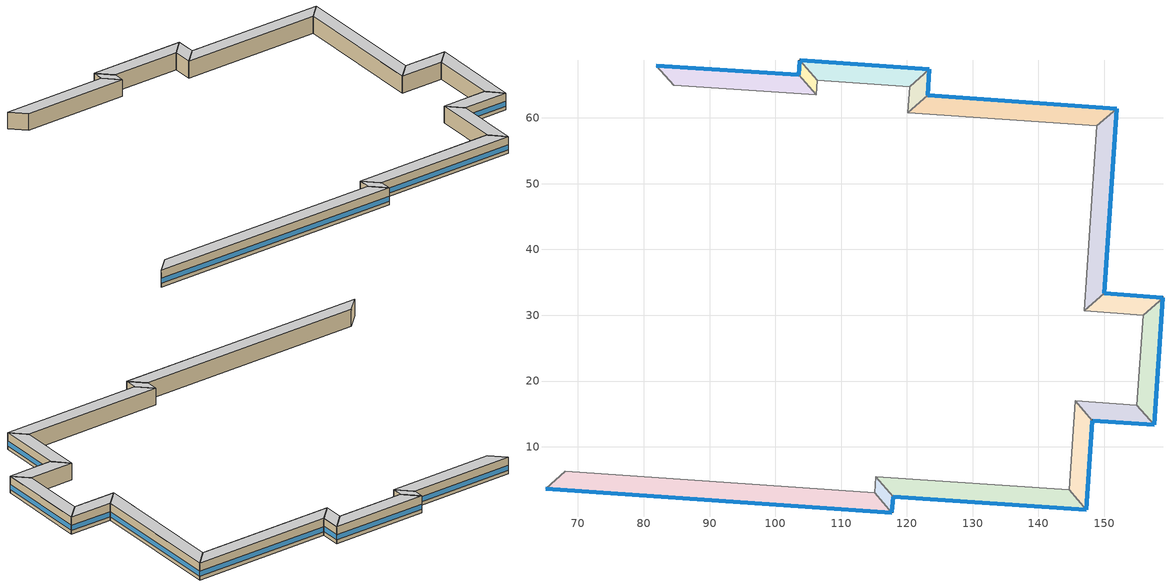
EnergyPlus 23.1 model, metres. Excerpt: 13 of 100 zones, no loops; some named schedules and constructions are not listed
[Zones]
Building Story 2 ThermalZone 10
 floor adiabatic (Typical Interior Floor): 157.59,13.33 148.22,14 145.59,17.01 154.97,16.35 z3.6
 wall outside (Typical Insulated Steel Framed Exterior Wall R-12.99): 148.22,14 157.59,13.33 z3.6:7.2
 wall adiabatic (Typical Interior Wall): 157.59,13.33 154.97,16.35 145.59,17.01 148.22,14 z3.6:7.2
 window (U 0.55 SHGC 0.25): 148.24,13.99 157.57,13.33 z4.36:5.45
 ceiling adiabatic (Typical Interior Ceiling): 154.97,16.35 145.59,17.01 148.22,14 157.59,13.33 z7.2
Building Story 2 ThermalZone 11
 floor adiabatic (Typical Interior Floor): 148.22,14 147.3,0.45 144.67,3.46 145.59,17.01 z3.6
 wall outside (Typical Insulated Steel Framed Exterior Wall R-12.99): 147.3,0.45 148.22,14 z3.6:7.2
 wall adiabatic (Typical Interior Wall): 148.22,14 145.59,17.01 144.67,3.46 147.3,0.45 z3.6:7.2
 window (U 0.55 SHGC 0.25): 147.3,0.47 148.21,13.97 z4.36:5.45
 ceiling adiabatic (Typical Interior Ceiling): 145.59,17.01 144.67,3.46 147.3,0.45 148.22,14 z7.2
Building Story 2 ThermalZone 12
 floor adiabatic (Typical Interior Floor): 147.3,0.45 117.9,2.44 115.27,5.46 144.67,3.46 z3.6
 wall outside (Typical Insulated Steel Framed Exterior Wall R-12.99): 117.9,2.44 147.3,0.45 z3.6:7.2
 wall adiabatic (Typical Interior Wall): 147.3,0.45 144.67,3.46 115.27,5.46 117.9,2.44 z3.6:7.2
 window (U 0.55 SHGC 0.25): 117.93,2.44 147.27,0.45 z4.36:5.44
 ceiling adiabatic (Typical Interior Ceiling): 144.67,3.46 115.27,5.46 117.9,2.44 147.3,0.45 z7.2
Building Story 2 ThermalZone 13
 floor adiabatic (Typical Interior Ceiling): 117.9,2.44 117.74,0 115.11,3.02 115.27,5.46 z3.6
 wall outside (Typical Insulated Steel Framed Exterior Wall R-12.99): 117.74,0 117.9,2.44 z3.6:7.2
 wall adiabatic (Typical Interior Wall): 117.9,2.44 115.27,5.46 115.11,3.02 117.74,0 z3.6:7.2
 window (U 0.55 SHGC 0.25): 117.74,0.03 117.9,2.42 z4.36:5.46
 ceiling adiabatic (Typical Interior Ceiling): 115.27,5.46 115.11,3.02 117.74,0 117.9,2.44 z7.2
Building Story 2 ThermalZone 14
 floor adiabatic (Typical Interior Ceiling): 117.74,0 65.06,3.67 68.09,6.29 115.11,3.02 z3.6
 wall outside (Typical Insulated Steel Framed Exterior Wall R-12.99): 65.06,3.67 117.74,0 z3.6:7.2
 wall adiabatic (Typical Interior Wall): 117.74,0 115.11,3.02 68.09,6.29 65.06,3.67 z3.6:7.2
 window (U 0.55 SHGC 0.25): 65.09,3.66 117.71,0 z4.36:5.44
 ceiling adiabatic (Typical Interior Ceiling): 115.11,3.02 68.09,6.29 65.06,3.67 117.74,0 z7.2
Building Story 2 ThermalZone 2
 floor adiabatic (Typical Interior Floor): 81.9,67.97 103.58,66.53 106.2,63.5 84.54,64.97 z3.6
 wall outside (Typical Insulated Steel Framed Exterior Wall R-12.99): 103.58,66.53 81.9,67.97 z3.6:7.2
 wall adiabatic (Typical Interior Wall): 81.9,67.97 84.54,64.97 106.2,63.5 103.58,66.53 z3.6:7.2
 window (U 0.55 SHGC 0.25): 103.56,66.53 81.92,67.97 z4.36:5.44
 ceiling adiabatic (Typical Interior Ceiling): 84.54,64.97 106.2,63.5 103.58,66.53 81.9,67.97 z7.2
Building Story 2 ThermalZone 3
 floor adiabatic (Typical Interior Floor): 103.58,66.53 103.75,68.75 106.37,65.72 106.2,63.5 z3.6
 wall outside (Typical Insulated Steel Framed Exterior Wall R-12.99): 103.75,68.75 103.58,66.53 z3.6:7.2
 wall adiabatic (Typical Interior Wall): 103.58,66.53 106.2,63.5 106.37,65.72 103.75,68.75 z3.6:7.2
 window (U 0.55 SHGC 0.25): 103.75,68.72 103.59,66.55 z4.36:5.47
 ceiling adiabatic (Typical Interior Ceiling): 106.2,63.5 106.37,65.72 103.75,68.75 103.58,66.53 z7.2
Building Story 2 ThermalZone 4
 floor adiabatic (Typical Interior Floor): 103.75,68.75 123.43,67.41 120.42,64.78 106.37,65.72 z3.6
 wall outside (Typical Insulated Steel Framed Exterior Wall R-12.99): 123.43,67.41 103.75,68.75 z3.6:7.2
 wall adiabatic (Typical Interior Wall): 103.75,68.75 106.37,65.72 120.42,64.78 123.43,67.41 z3.6:7.2
 window (U 0.55 SHGC 0.25): 123.4,67.42 103.78,68.75 z4.36:5.44
 ceiling adiabatic (Typical Interior Ceiling): 106.37,65.72 120.42,64.78 123.43,67.41 103.75,68.75 z7.2
Building Story 2 ThermalZone 5
 floor adiabatic (Typical Interior Floor): 123.43,67.41 123.18,63.42 120.17,60.78 120.42,64.78 z3.6
 wall outside (Typical Insulated Steel Framed Exterior Wall R-12.99): 123.18,63.42 123.43,67.41 z3.6:7.2
 wall adiabatic (Typical Interior Wall): 123.43,67.41 120.42,64.78 120.17,60.78 123.18,63.42 z3.6:7.2
 window (U 0.55 SHGC 0.25): 123.18,63.44 123.43,67.39 z4.36:5.46
 ceiling adiabatic (Typical Interior Ceiling): 120.42,64.78 120.17,60.78 123.18,63.42 123.43,67.41 z7.2
Building Story 2 ThermalZone 6
 floor adiabatic (Typical Interior Floor): 123.18,63.42 151.9,61.42 148.88,58.79 120.17,60.78 z3.6
 wall outside (Typical Insulated Steel Framed Exterior Wall R-12.99): 151.9,61.42 123.18,63.42 z3.6:7.2
 wall adiabatic (Typical Interior Wall): 123.18,63.42 120.17,60.78 148.88,58.79 151.9,61.42 z3.6:7.2
 window (U 0.55 SHGC 0.25): 151.87,61.42 123.2,63.41 z4.36:5.44
 ceiling adiabatic (Typical Interior Ceiling): 120.17,60.78 148.88,58.79 151.9,61.42 123.18,63.42 z7.2
Building Story 2 ThermalZone 7
 floor adiabatic (Typical Interior Floor): 151.9,61.42 149.97,33.32 146.95,30.7 148.88,58.79 z3.6
 wall outside (Typical Insulated Steel Framed Exterior Wall R-12.99): 149.97,33.32 151.9,61.42 z3.6:7.2
 wall adiabatic (Typical Interior Wall): 151.9,61.42 148.88,58.79 146.95,30.7 149.97,33.32 z3.6:7.2
 window (U 0.55 SHGC 0.25): 149.98,33.34 151.9,61.39 z4.36:5.44
 ceiling adiabatic (Typical Interior Ceiling): 148.88,58.79 146.95,30.7 149.97,33.32 151.9,61.42 z7.2
Building Story 2 ThermalZone 8
 floor adiabatic (Typical Interior Floor): 149.97,33.32 158.93,32.65 155.91,30.03 146.95,30.7 z3.6
 wall outside (Typical Insulated Steel Framed Exterior Wall R-12.99): 158.93,32.65 149.97,33.32 z3.6:7.2
 wall adiabatic (Typical Interior Wall): 149.97,33.32 146.95,30.7 155.91,30.03 158.93,32.65 z3.6:7.2
 window (U 0.55 SHGC 0.25): 158.91,32.66 150,33.32 z4.36:5.45
 ceiling adiabatic (Typical Interior Ceiling): 146.95,30.7 155.91,30.03 158.93,32.65 149.97,33.32 z7.2
Building Story 2 ThermalZone 9
 floor adiabatic (Typical Interior Floor): 158.93,32.65 157.59,13.33 154.97,16.35 155.91,30.03 z3.6
 wall outside (Typical Insulated Steel Framed Exterior Wall R-12.99): 157.59,13.33 158.93,32.65 z3.6:7.2
 wall adiabatic (Typical Interior Wall): 158.93,32.65 155.91,30.03 154.97,16.35 157.59,13.33 z3.6:7.2
 window (U 0.55 SHGC 0.25): 157.6,13.35 158.93,32.63 z4.36:5.44
 ceiling adiabatic (Typical Interior Ceiling): 155.91,30.03 154.97,16.35 157.59,13.33 158.93,32.65 z7.2
[SpaceList]
Story Ground Blended Space Type: Building Story 1 Space, Building Story 1 Space 5, Building Story 1 Space 6, Building Story 1 Space 7, Building Story 1 Space 8, Building Story 1 Space 9, Building Story 1 Space 10, Building Story 1 Space 12, Building Story 1 Space 4, Building Story 1 Space 15, Building Story 1 Space 17, Building Story 1 Space 23, Building Story 1 Space 24, Building Story 1 Space 1, Building Story 1 Space 16, Building Story 1 Space 14, Building Story 1 Space 11, Building Story 1 Space 20, Building Story 1 Space 19, Building Story 1 Space 18, Building Story 1 Space 3, Building Story 1 Space 21, Building Story 1 Space 13, Building Story 1 Space 2, Building Story 1 Space 22
[Lights] Zone or ZoneList or Space or SpaceList=Story Ground Blended Space Type; Design Level Calculation Method=Watts/Area; Return Air Fraction=0; Fraction Visible=0.2; Fraction Replaceable=1
Name | Schedule | Watts per Zone Floor Area {W/m2} | Fraction Radiant
Office OfficeLarge Data Center Lights 1 | OfficeLarge BLDG_LIGHT_SCH_2013 | 0.132749 | 0.7
Office OfficeLarge Main Data Center Lights 1 | OfficeLarge BLDG_LIGHT_SCH_2013 | 0.238666 | 0.7
SecondarySchool Auditorium Lights 1 | SchoolSecondary BLDG_LIGHT_SCH_2013 | 0.820262 | 0.37
SecondarySchool Cafeteria Lights 1 | SchoolSecondary BLDG_LIGHT_SCH_2013 | 0.535655 | 0.37
SecondarySchool ComputerRoom Lights 1 | SchoolSecondary BLDG_LIGHT_CLASSROOM_SCH_2013 | 1.56003 | 0.37
SecondarySchool Gym Lights 1 | SchoolSecondary BLDG_LIGHT_GYM_SCH_2013 | 1.52954 | 0.37
SecondarySchool Kitchen Lights 1 | SchoolSecondary BLDG_LIGHT_SCH_2013 | 0.343842 | 0.37
SecondarySchool Library Lights 1 | SchoolSecondary BLDG_LIGHT_LIBRARY_SCH_2013 | 1.31882 | 0.37
SecondarySchool Lobby Lights 1 | SchoolSecondary BLDG_LIGHT_LOBBYFLR1_SCH_2013 | 0.497551 | 0.37
SecondarySchool Mechanical Lights 1 | SchoolSecondary BLDG_LIGHT_MECHANICAL_SCH_2013 | 0.378666 | 0.37
SecondarySchool Office Lights 1 | SchoolSecondary BLDG_LIGHT_OFFICE_SCH_2013 | 1.55706 | 0.37
SecondarySchool Restroom Lights 1 | SchoolSecondary BLDG_LIGHT_BATH_SCH_2013 | 0.541778 | 0.37
[People] Zone or ZoneList or Space or SpaceList=Story Ground Blended Space Type; Number of People Calculation Method=People/Area; Fraction Radiant=0.3; Activity Level Schedule=SchoolSecondary ACTIVITY_SCH; Enable ASHRAE 55 Comfort Warnings=Yes; Mean Radiant Temperature Calculation Type=ZoneAveraged; Work Efficiency Schedule=Work Efficiency Schedule; Clothing Insulation Schedule=Clothing Schedule; Air Velocity Schedule=Air Velocity Schedule; Thermal Comfort Model 1 Type=Fanger
Name | Number of People Schedule | People per Floor Area {person/m2}
SecondarySchool Auditorium People 1 | SchoolSecondary BLDG_OCC_SCH_Auditorium | 0.1953
SecondarySchool Cafeteria People 1 | SchoolSecondary BLDG_OCC_SCH_Cafeteria | 0.0824085
SecondarySchool ComputerRoom People 1 | SchoolSecondary BLDG_OCC_SCH_Extend | 0.044033
SecondarySchool Gym People 1 | SchoolSecondary BLDG_OCC_SCH_Gym | 0.063731
SecondarySchool Kitchen People 1 | SchoolSecondary BLDG_OCC_SCH | 0.00432787
SecondarySchool Library People 1 | SchoolSecondary BLDG_OCC_SCH | 0.0110825
SecondarySchool Office People 1 | SchoolSecondary BLDG_OCC_SCH_Offices | 0.00701376
[ElectricEquipment] Zone or ZoneList or Space or SpaceList=Story Ground Blended Space Type; Design Level Calculation Method=Watts/Area
Name | Schedule | Watts per Zone Floor Area {W/m2} | Fraction Radiant | Fraction Latent | Fraction Lost
7 Elevator Fans | Elevator Schedule 3 | 0.0239702 | 0.5
7 Elevator Lift Motors | Elevator Schedule 1 | 12.4312 | 0 | 0 | 1
7 Elevator Lights | Elevator Schedule 2 | 0.0250472 | 0.5
Office OfficeLarge Data Center Elec Equip 1 | DataCenter_EQUIP_SCH | 3.23778 | 0.5 | 0 | 0
Office OfficeLarge Main Data Center Elec Equip 1 | DataCenter_EQUIP_SCH | 13.0975 | 0.5 | 0 | 0
SecondarySchool Auditorium Elec Equip 1 | SchoolSecondary BLDG_EQUIP_SCH_2013 | 0.598921 | 0.5 | 0 | 0
SecondarySchool Cafeteria Elec Equip 1 | SchoolSecondary KITCHEN_ELEC_EQUIP_SCH | 5.89221 | 0.5 | 0 | 0
SecondarySchool ComputerRoom Elec Equip 1 | SchoolSecondary BLDG_EQUIP_SCH_2013 | 2.33752 | 0.5 | 0 | 0
SecondarySchool Gym Elec Equip 1 | SchoolSecondary BLDG_EQUIP_SCH_2013 | 0.977208 | 0.5 | 0 | 0
SecondarySchool Kitchen Elec Equip 1 | SchoolSecondary KITCHEN_ELEC_EQUIP_SCH | 5.86805 | 0.3 | 0.25 | 0.2
SecondarySchool Library Elec Equip 1 | SchoolSecondary BLDG_EQUIP_SCH_2013 | 1.03067 | 0.5 | 0 | 0
SecondarySchool Lobby Elec Equip 1; SecondarySchool Restroom Elec Equip 1 | SchoolSecondary BLDG_EQUIP_SCH_2013 | 0.204549 | 0.5 | 0 | 0
SecondarySchool Mechanical Elec Equip 1 | SchoolSecondary BLDG_EQUIP_SCH_2013 | 0.333587 | 0.5 | 0 | 0
SecondarySchool Office Elec Equip 1 | SchoolSecondary BLDG_EQUIP_SCH_2013 | 1.40275 | 0.5 | 0 | 0
[GasEquipment]
SecondarySchool Kitchen Gas Equip 1: Zone or ZoneList or Space or SpaceList=Story Ground Blended Space Type; Schedule=SchoolSecondary KITCHEN_GAS_EQUIP_SCH; Design Level Calculation Method=Watts/Area; Power per Zone Floor Area {W/m2}=44.3139; Fraction Latent=0.1; Fraction Radiant=0.2; Fraction Lost=0.7
[ZoneInfiltration:DesignFlowRate] Zone or ZoneList or Space or SpaceList=Story Ground Blended Space Type; Schedule=Always On Discrete; Design Flow Rate Calculation Method=Flow/ExteriorArea; Constant Term Coefficient=0; Temperature Term Coefficient=0; Velocity Term Coefficient=0.224; Velocity Squared Term Coefficient=0
Name | Flow Rate per Exterior Surface Area {m3/s-m2}
SecondarySchool Auditorium A  - Story Ground Infiltration; SecondarySchool Auditorium C  - Story Ground Infiltration | 2.06687e-05
SecondarySchool Cafeteria A  - Story Ground Infiltration; SecondarySchool Cafeteria C  - Story Ground Infiltration | 1.3082e-05
SecondarySchool ComputerRoom A  - Story Ground Infiltration; SecondarySchool ComputerRoom C  - Story Ground Infiltration | 1.99715e-05
SecondarySchool Gym A  - Story Ground Infiltration; SecondarySchool Gym C  - Story Ground Infiltration | 2.70147e-05
SecondarySchool Gym A end_a - Story Ground Infiltration; SecondarySchool Gym C end_a - Story Ground Infiltration; SecondarySchool Office A end_b - Story Ground Infiltration; SecondarySchool Office C end_b - Story Ground Infiltration | 1.34173e-05
SecondarySchool Gym B end_a - Story Ground Infiltration; SecondarySchool Office B end_b - Story Ground Infiltration | 0.000100497
SecondarySchool Kitchen A  - Story Ground Infiltration; SecondarySchool Kitchen C  - Story Ground Infiltration | 4.51102e-06
SecondarySchool Library A  - Story Ground Infiltration; SecondarySchool Library C  - Story Ground Infiltration | 1.7593e-05
SecondarySchool Lobby A  - Story Ground Infiltration; SecondarySchool Lobby C  - Story Ground Infiltration; SecondarySchool Restroom A  - Story Ground Infiltration; SecondarySchool Restroom C  - Story Ground Infiltration | 8.77599e-06
SecondarySchool Mechanical A  - Story Ground Infiltration; SecondarySchool Mechanical C  - Story Ground Infiltration | 1.43122e-05
SecondarySchool Office A  - Story Ground Infiltration; SecondarySchool Office C  - Story Ground Infiltration | 1.55594e-05
[Schedule:Day:Interval]
SchoolSecondary BLDG_LIGHT_SCH_2013 Wkdy Day; SchoolSecondary BLDG_LIGHT_SCH_2013 Wkdy Day 2; SchoolSecondary BLDG_LIGHT_MECHANICAL_SCH_2013 Wkdy Day; SchoolSecondary BLDG_LIGHT_MECHANICAL_SCH_2013 Wkdy Day 2: No, 07:00, 0.1773, 21:00, 0.9, 24:00, 0.1773
SchoolSecondary BLDG_LIGHT_SCH_2013 Wknd Day; SchoolSecondary BLDG_LIGHT_SCH_2013 Wknd Day 1; SchoolSecondary BLDG_LIGHT_SCH_2013 Default; SchoolSecondary BLDG_LIGHT_GYM_SCH_2013 Wknd Day; SchoolSecondary BLDG_LIGHT_GYM_SCH_2013 Wknd Day 1; SchoolSecondary BLDG_LIGHT_GYM_SCH_2013 Default; SchoolSecondary BLDG_LIGHT_LIBRARY_SCH_2013 Wknd Day; SchoolSecondary BLDG_LIGHT_LIBRARY_SCH_2013 Wknd Day 1; SchoolSecondary BLDG_LIGHT_LIBRARY_SCH_2013 Default; SchoolSecondary BLDG_LIGHT_LOBBYFLR1_SCH_2013 Wknd Day; SchoolSecondary BLDG_LIGHT_LOBBYFLR1_SCH_2013 Wknd Day 1; SchoolSecondary BLDG_LIGHT_LOBBYFLR1_SCH_2013 Default; SchoolSecondary BLDG_LIGHT_MECHANICAL_SCH_2013 Wknd Day; SchoolSecondary BLDG_LIGHT_MECHANICAL_SCH_2013 Wknd Day 1; SchoolSecondary BLDG_LIGHT_MECHANICAL_SCH_2013 Default; SchoolSecondary BLDG_LIGHT_OFFICE_SCH_2013 Wknd Day; SchoolSecondary BLDG_LIGHT_OFFICE_SCH_2013 Wknd Day 1; SchoolSecondary BLDG_LIGHT_OFFICE_SCH_2013 Default; SchoolSecondary BLDG_LIGHT_BATH_SCH_2013 Wknd Day; SchoolSecondary BLDG_LIGHT_BATH_SCH_2013 Wknd Day 1; SchoolSecondary BLDG_LIGHT_BATH_SCH_2013 Default: No, 24:00, 0.1773
SchoolSecondary BLDG_LIGHT_SCH_2013 Wkdy Day 1; SchoolSecondary BLDG_LIGHT_MECHANICAL_SCH_2013 Wkdy Day 1: No, 08:00, 0.1773, 20:00, 0.5, 24:00, 0.1773
SchoolSecondary BLDG_LIGHT_SCH_2013 Summer Design Day; SchoolSecondary BLDG_LIGHT_GYM_SCH_2013 Summer Design Day; SchoolSecondary BLDG_LIGHT_LIBRARY_SCH_2013 Summer Design Day; SchoolSecondary BLDG_LIGHT_LOBBYFLR1_SCH_2013 Summer Design Day; SchoolSecondary BLDG_LIGHT_MECHANICAL_SCH_2013 Summer Design Day; SchoolSecondary BLDG_LIGHT_OFFICE_SCH_2013 Summer Design Day; SchoolSecondary BLDG_LIGHT_BATH_SCH_2013 Summer Design Day; 75 space(s) Occ Sch Summer Design Day 3; 75 space(s) Occ Sch Winter Design Day 3; 75 space(s) Occ Sch Summer Design Day 1; 75 space(s) Occ Sch Winter Design Day 1; 75 space(s) Occ Sch Summer Design Day 2; 75 space(s) Occ Sch Winter Design Day 2; DataCenter_EQUIP_SCH Wknd|Wkdy|Hol Day 3; DataCenter_EQUIP_SCH Wknd|Wkdy|Hol Day 7; DataCenter_EQUIP_SCH Wknd|Wkdy|Hol Day 11; DataCenter_EQUIP_SCH Summer Design Day: No, 24:00, 1
SchoolSecondary BLDG_LIGHT_SCH_2013 Winter Design Day; SchoolSecondary BLDG_LIGHT_GYM_SCH_2013 Winter Design Day; SchoolSecondary BLDG_LIGHT_LIBRARY_SCH_2013 Winter Design Day; SchoolSecondary BLDG_LIGHT_LOBBYFLR1_SCH_2013 Winter Design Day; SchoolSecondary BLDG_LIGHT_MECHANICAL_SCH_2013 Winter Design Day; SchoolSecondary BLDG_LIGHT_OFFICE_SCH_2013 Winter Design Day; SchoolSecondary BLDG_LIGHT_BATH_SCH_2013 Winter Design Day; SchoolSecondary BLDG_OCC_SCH_Auditorium Wknd Day; SchoolSecondary BLDG_OCC_SCH_Auditorium Wknd Day 1; SchoolSecondary BLDG_OCC_SCH_Auditorium Default; SchoolSecondary BLDG_OCC_SCH_Auditorium Winter Design Day; SchoolSecondary BLDG_OCC_SCH_Cafeteria Wknd Day; SchoolSecondary BLDG_OCC_SCH_Cafeteria Wknd Day 1; SchoolSecondary BLDG_OCC_SCH_Cafeteria Default; SchoolSecondary BLDG_OCC_SCH_Cafeteria Winter Design Day; SchoolSecondary BLDG_OCC_SCH_Extend Wknd Day; SchoolSecondary BLDG_OCC_SCH_Extend Wknd Day 1; SchoolSecondary BLDG_OCC_SCH_Extend Default; SchoolSecondary BLDG_OCC_SCH_Extend Winter Design Day; SchoolSecondary BLDG_OCC_SCH_Gym Wknd Day; SchoolSecondary BLDG_OCC_SCH_Gym Wknd Day 1; SchoolSecondary BLDG_OCC_SCH_Gym Default; SchoolSecondary BLDG_OCC_SCH_Gym Winter Design Day; SchoolSecondary BLDG_OCC_SCH_Offices Wknd Day; SchoolSecondary BLDG_OCC_SCH_Offices Wknd Day 1; SchoolSecondary BLDG_OCC_SCH_Offices Default; SchoolSecondary BLDG_OCC_SCH_Offices Winter Design Day; Schedule Day 3: No, 24:00, 0
SchoolSecondary BLDG_LIGHT_GYM_SCH_2013 Wkdy Day; SchoolSecondary BLDG_LIGHT_GYM_SCH_2013 Wkdy Day 2: No, 07:00, 0.1773, 08:00, 0.9, 21:00, 0.88182, 24:00, 0.1773
SchoolSecondary BLDG_LIGHT_GYM_SCH_2013 Wkdy Day 1: No, 08:00, 0.1773, 20:00, 0.4899, 21:00, 0.173719, 24:00, 0.1773
SchoolSecondary BLDG_LIGHT_LIBRARY_SCH_2013 Wkdy Day; SchoolSecondary BLDG_LIGHT_LIBRARY_SCH_2013 Wkdy Day 2: No, 07:00, 0.1773, 08:00, 0.9, 21:00, 0.8325, 24:00, 0.1773
SchoolSecondary BLDG_LIGHT_LIBRARY_SCH_2013 Wkdy Day 1: No, 08:00, 0.1773, 20:00, 0.4625, 21:00, 0.164002, 24:00, 0.1773
SchoolSecondary BLDG_LIGHT_LOBBYFLR1_SCH_2013 Wkdy Day; SchoolSecondary BLDG_LIGHT_LOBBYFLR1_SCH_2013 Wkdy Day 2: No, 07:00, 0.1773, 08:00, 0.9, 21:00, 0.855, 24:00, 0.1773
SchoolSecondary BLDG_LIGHT_LOBBYFLR1_SCH_2013 Wkdy Day 1: No, 08:00, 0.1773, 20:00, 0.475, 21:00, 0.168435, 24:00, 0.1773
SchoolSecondary BLDG_LIGHT_OFFICE_SCH_2013 Wkdy Day; SchoolSecondary BLDG_LIGHT_OFFICE_SCH_2013 Wkdy Day 2: No, 07:00, 0.1773, 08:00, 0.9, 21:00, 0.747958, 24:00, 0.1773
SchoolSecondary BLDG_LIGHT_OFFICE_SCH_2013 Wkdy Day 1: No, 08:00, 0.1773, 20:00, 0.415533, 21:00, 0.147348, 24:00, 0.1773
SchoolSecondary BLDG_LIGHT_BATH_SCH_2013 Wkdy Day; SchoolSecondary BLDG_LIGHT_BATH_SCH_2013 Wkdy Day 2: No, 07:00, 0.1773, 08:00, 0.9, 21:00, 0.594, 24:00, 0.1773
SchoolSecondary BLDG_LIGHT_BATH_SCH_2013 Wkdy Day 1: No, 08:00, 0.1773, 20:00, 0.33, 21:00, 0.117018, 24:00, 0.1773
SchoolSecondary BLDG_OCC_SCH_Auditorium Wkdy|SmrDsn Day; SchoolSecondary BLDG_OCC_SCH_Auditorium Wkdy|SmrDsn Day 2; SchoolSecondary BLDG_OCC_SCH_Auditorium Summer Design Day: No, 08:00, 0, 15:00, 0.25, 20:00, 0.95, 24:00, 0
SchoolSecondary BLDG_OCC_SCH_Auditorium Wkdy|SmrDsn Day 1: No, 08:00, 0, 17:00, 0.15, 19:00, 0.35, 24:00, 0
SchoolSecondary BLDG_OCC_SCH_Cafeteria Wkdy|SmrDsn Day; SchoolSecondary BLDG_OCC_SCH_Cafeteria Wkdy|SmrDsn Day 2; SchoolSecondary BLDG_OCC_SCH_Cafeteria Summer Design Day: No, 09:00, 0, 15:00, 0.95, 20:00, 0.35, 24:00, 0
SchoolSecondary BLDG_OCC_SCH_Cafeteria Wkdy|SmrDsn Day 1: No, 09:00, 0, 17:00, 0.15, 19:00, 0.35, 24:00, 0
SchoolSecondary BLDG_OCC_SCH_Extend Wkdy|SmrDsn Day; SchoolSecondary BLDG_OCC_SCH_Extend Wkdy|SmrDsn Day 2; SchoolSecondary BLDG_OCC_SCH_Extend Summer Design Day: No, 08:00, 0, 21:00, 0.95, 24:00, 0
SchoolSecondary BLDG_OCC_SCH_Extend Wkdy|SmrDsn Day 1: No, 08:00, 0, 21:00, 0.5, 24:00, 0
SchoolSecondary BLDG_OCC_SCH_Gym Wkdy|SmrDsn Day; SchoolSecondary BLDG_OCC_SCH_Gym Wkdy|SmrDsn Day 2; SchoolSecondary BLDG_OCC_SCH_Gym Summer Design Day: No, 08:00, 0, 16:00, 0.35, 21:00, 0.95, 24:00, 0
SchoolSecondary BLDG_OCC_SCH_Gym Wkdy|SmrDsn Day 1: No, 08:00, 0, 21:00, 0.35, 24:00, 0
SchoolSecondary BLDG_OCC_SCH_Offices Wkdy|SmrDsn Day; SchoolSecondary BLDG_OCC_SCH_Offices Wkdy|SmrDsn Day 2; SchoolSecondary BLDG_OCC_SCH_Offices Summer Design Day: No, 08:00, 0, 17:00, 0.95, 21:00, 0.15, 24:00, 0
SchoolSecondary BLDG_OCC_SCH_Offices Wkdy|SmrDsn Day 1: No, 08:00, 0, 17:00, 0.5, 21:00, 0.15, 24:00, 0
75 space(s) Occ Sch Thursday 19; 75 space(s) Occ Sch Friday 19; 75 space(s) Occ Sch Default 3; 75 space(s) Occ Sch Tuesday 19; 75 space(s) Occ Sch Wednesday 19; 75 space(s) Occ Sch Tuesday 18; 75 space(s) Occ Sch Wednesday 18; 75 space(s) Occ Sch Thursday 18; 75 space(s) Occ Sch Friday 18; 75 space(s) Occ Sch Monday 16; 75 space(s) Occ Sch Tuesday 16; 75 space(s) Occ Sch Wednesday 16; 75 space(s) Occ Sch Thursday 16; 75 space(s) Occ Sch Friday 16; 75 space(s) Occ Sch Monday 14; 75 space(s) Occ Sch Wednesday 15; 75 space(s) Occ Sch Thursday 15; 75 space(s) Occ Sch Friday 15; 75 space(s) Occ Sch Monday 13; 75 space(s) Occ Sch Tuesday 15; 75 space(s) Occ Sch Thursday 14; 75 space(s) Occ Sch Friday 14; 75 space(s) Occ Sch Default 2; 75 space(s) Occ Sch Tuesday 14; 75 space(s) Occ Sch Wednesday 14; 75 space(s) Occ Sch Tuesday 13; 75 space(s) Occ Sch Wednesday 13; 75 space(s) Occ Sch Thursday 13; 75 space(s) Occ Sch Friday 13; 75 space(s) Occ Sch Monday 12; 75 space(s) Occ Sch Tuesday 11; 75 space(s) Occ Sch Wednesday 11; 75 space(s) Occ Sch Thursday 11; 75 space(s) Occ Sch Friday 11; 75 space(s) Occ Sch Monday 10; 75 space(s) Occ Sch Wednesday 10; 75 space(s) Occ Sch Thursday 10; 75 space(s) Occ Sch Friday 10; 75 space(s) Occ Sch Monday 9; 75 space(s) Occ Sch Tuesday 10: No, 05:00, 0, 07:00, 1, 08:00, 1, 09:00, 1, 11:00, 0, 13:00, 1, 14:00, 0, 15:00, 1, 16:00, 1, 17:00, 1, 18:00, 1, 19:00, 0, 20:00, 1, 21:00, 1, 22:00, 1, 24:00, 0
75 space(s) Occ Sch Saturday 3; 75 space(s) Occ Sch Saturday 2: No, 05:00, 0, 06:00, 1, 07:00, 0, 08:00, 1, 11:00, 0, 12:00, 1, 16:00, 0, 17:00, 1, 18:00, 0, 19:00, 1, 24:00, 0
75 space(s) Occ Sch Sunday 3; 75 space(s) Occ Sch Sunday 2: No, 05:00, 0, 06:00, 1, 17:00, 0, 18:00, 1, 24:00, 0
75 space(s) Occ Sch Wednesday 17; 75 space(s) Occ Sch Thursday 17; 75 space(s) Occ Sch Friday 17; 75 space(s) Occ Sch Monday 15; 75 space(s) Occ Sch Tuesday 17; 75 space(s) Occ Sch Wednesday 12; 75 space(s) Occ Sch Thursday 12; 75 space(s) Occ Sch Friday 12; 75 space(s) Occ Sch Monday 11; 75 space(s) Occ Sch Tuesday 12: No, 05:00, 0, 07:00, 1, 08:00, 1, 09:00, 1, 11:00, 0, 13:00, 1, 16:00, 0, 17:00, 1, 18:00, 1, 19:00, 1, 20:00, 0, 21:00, 1, 22:00, 1, 24:00, 0
75 space(s) Occ Sch Thursday 9; 75 space(s) Occ Sch Friday 9; 75 space(s) Occ Sch Default 1; 75 space(s) Occ Sch Tuesday 9; 75 space(s) Occ Sch Wednesday 9; 75 space(s) Occ Sch Wednesday 5; 75 space(s) Occ Sch Thursday 5; 75 space(s) Occ Sch Friday 5; 75 space(s) Occ Sch Monday 5; 75 space(s) Occ Sch Tuesday 5: No, 05:00, 0, 07:00, 0.0222394, 08:00, 1, 09:00, 0.209051, 11:00, 0, 13:00, 0.100077, 14:00, 0, 15:00, 0.233514, 16:00, 0.415877, 17:00, 0.162348, 18:00, 0.0444788, 19:00, 0, 20:00, 0.573777, 21:00, 0.555986, 22:00, 0.0111197, 24:00, 0
75 space(s) Occ Sch Saturday 1: No, 05:00, 0, 06:00, 0.0222394, 07:00, 0, 08:00, 0.0444788, 11:00, 0, 12:00, 0.0444788, 16:00, 0, 17:00, 0.0111197, 18:00, 0, 19:00, 0.0111197, 24:00, 0
75 space(s) Occ Sch Sunday 1: No, 05:00, 0, 06:00, 0.0111197, 17:00, 0, 18:00, 0.0111197, 24:00, 0
75 space(s) Occ Sch Tuesday 8; 75 space(s) Occ Sch Wednesday 8; 75 space(s) Occ Sch Thursday 8; 75 space(s) Occ Sch Friday 8; 75 space(s) Occ Sch Monday 8; 75 space(s) Occ Sch Tuesday 6; 75 space(s) Occ Sch Wednesday 6; 75 space(s) Occ Sch Thursday 6; 75 space(s) Occ Sch Friday 6; 75 space(s) Occ Sch Monday 6: No, 05:00, 0, 07:00, 0.0222394, 08:00, 0.664959, 09:00, 0.211275, 11:00, 0, 13:00, 0.102301, 14:00, 0, 15:00, 0.233514, 16:00, 0.204603, 17:00, 0.162348, 18:00, 0.0444788, 19:00, 0, 20:00, 0.573777, 21:00, 0.555986, 22:00, 0.0111197, 24:00, 0
75 space(s) Occ Sch Wednesday 7; 75 space(s) Occ Sch Thursday 7; 75 space(s) Occ Sch Friday 7; 75 space(s) Occ Sch Monday 7; 75 space(s) Occ Sch Tuesday 7: No, 05:00, 0, 07:00, 0.0222394, 08:00, 0.551538, 09:00, 0.0333591, 11:00, 0, 13:00, 0.100077, 16:00, 0, 17:00, 0.00444788, 18:00, 0.0444788, 19:00, 0.260201, 20:00, 0, 21:00, 0.298008, 22:00, 0.0111197, 24:00, 0
DataCenter_EQUIP_SCH Wknd|Wkdy|Hol Day; DataCenter_EQUIP_SCH Wknd|Wkdy|Hol Day 4; DataCenter_EQUIP_SCH Wknd|Wkdy|Hol Day 8; DataCenter_EQUIP_SCH Winter Design Day 11: No, 24:00, 0.25
DataCenter_EQUIP_SCH Wknd|Wkdy|Hol Day 1; DataCenter_EQUIP_SCH Wknd|Wkdy|Hol Day 5; DataCenter_EQUIP_SCH Wknd|Wkdy|Hol Day 9: No, 24:00, 0.5
DataCenter_EQUIP_SCH Wknd|Wkdy|Hol Day 2; DataCenter_EQUIP_SCH Wknd|Wkdy|Hol Day 6; DataCenter_EQUIP_SCH Wknd|Wkdy|Hol Day 10: No, 24:00, 0.75
SchoolSecondary KITCHEN_ELEC_EQUIP_SCH Wkdy Day; SchoolSecondary KITCHEN_ELEC_EQUIP_SCH Wkdy Day 1; SchoolSecondary KITCHEN_ELEC_EQUIP_SCH Wkdy Day 2; SchoolSecondary KITCHEN_ELEC_EQUIP_SCH Summer Design Day: No, 08:00, 0.1, 10:00, 0.15, 13:00, 0.25, 15:00, 0.15, 24:00, 0.1
SchoolSecondary KITCHEN_ELEC_EQUIP_SCH Wknd Day; SchoolSecondary KITCHEN_ELEC_EQUIP_SCH Wknd Day 1; SchoolSecondary KITCHEN_ELEC_EQUIP_SCH Default; SchoolSecondary KITCHEN_ELEC_EQUIP_SCH Winter Design Day: No, 24:00, 0.1
SchoolSecondary KITCHEN_GAS_EQUIP_SCH Wkdy|SmrDsn Day; SchoolSecondary KITCHEN_GAS_EQUIP_SCH Wkdy|SmrDsn Day 1; SchoolSecondary KITCHEN_GAS_EQUIP_SCH Wkdy|SmrDsn Day 2; SchoolSecondary KITCHEN_GAS_EQUIP_SCH Summer Design Day: No, 08:00, 0.02, 10:00, 0.15, 13:00, 0.2, 15:00, 0.1, 24:00, 0.02
SchoolSecondary KITCHEN_GAS_EQUIP_SCH Wknd Day; SchoolSecondary KITCHEN_GAS_EQUIP_SCH Wknd Day 1; SchoolSecondary KITCHEN_GAS_EQUIP_SCH Default; SchoolSecondary KITCHEN_GAS_EQUIP_SCH Winter Design Day: No, 24:00, 0.02
[Schedule:Week:Daily]
SchoolSecondary BLDG_LIGHT_SCH_2013 Week Rule - Jan1-Jan3: SchoolSecondary BLDG_LIGHT_SCH_2013 Wkdy Day, SchoolSecondary BLDG_LIGHT_SCH_2013 Wkdy Day, SchoolSecondary BLDG_LIGHT_SCH_2013 Wkdy Day, SchoolSecondary BLDG_LIGHT_SCH_2013 Wkdy Day, SchoolSecondary BLDG_LIGHT_SCH_2013 Wkdy Day, SchoolSecondary BLDG_LIGHT_SCH_2013 Wkdy Day, SchoolSecondary BLDG_LIGHT_SCH_2013 Wknd Day, SchoolSecondary BLDG_LIGHT_SCH_2013 Default, SchoolSecondary BLDG_LIGHT_SCH_2013 Summer Design Day, SchoolSecondary BLDG_LIGHT_SCH_2013 Winter Design Day, SchoolSecondary BLDG_LIGHT_SCH_2013 Default, SchoolSecondary BLDG_LIGHT_SCH_2013 Default
SchoolSecondary BLDG_LIGHT_SCH_2013 Week Rule - Jan4-Jun27: SchoolSecondary BLDG_LIGHT_SCH_2013 Wknd Day, SchoolSecondary BLDG_LIGHT_SCH_2013 Wkdy Day, SchoolSecondary BLDG_LIGHT_SCH_2013 Wkdy Day, SchoolSecondary BLDG_LIGHT_SCH_2013 Wkdy Day, SchoolSecondary BLDG_LIGHT_SCH_2013 Wkdy Day, SchoolSecondary BLDG_LIGHT_SCH_2013 Wkdy Day, SchoolSecondary BLDG_LIGHT_SCH_2013 Wknd Day, SchoolSecondary BLDG_LIGHT_SCH_2013 Default, SchoolSecondary BLDG_LIGHT_SCH_2013 Summer Design Day, SchoolSecondary BLDG_LIGHT_SCH_2013 Winter Design Day, SchoolSecondary BLDG_LIGHT_SCH_2013 Default, SchoolSecondary BLDG_LIGHT_SCH_2013 Default
SchoolSecondary BLDG_LIGHT_SCH_2013 Week Rule - Jun28-Jul4: SchoolSecondary BLDG_LIGHT_SCH_2013 Wknd Day, SchoolSecondary BLDG_LIGHT_SCH_2013 Wkdy Day, SchoolSecondary BLDG_LIGHT_SCH_2013 Wkdy Day, SchoolSecondary BLDG_LIGHT_SCH_2013 Wkdy Day 1, SchoolSecondary BLDG_LIGHT_SCH_2013 Wkdy Day 1, SchoolSecondary BLDG_LIGHT_SCH_2013 Wkdy Day 1, SchoolSecondary BLDG_LIGHT_SCH_2013 Wknd Day 1, SchoolSecondary BLDG_LIGHT_SCH_2013 Default, SchoolSecondary BLDG_LIGHT_SCH_2013 Summer Design Day, SchoolSecondary BLDG_LIGHT_SCH_2013 Winter Design Day, SchoolSecondary BLDG_LIGHT_SCH_2013 Default, SchoolSecondary BLDG_LIGHT_SCH_2013 Default
SchoolSecondary BLDG_LIGHT_SCH_2013 Week Rule - Jul5-Aug29: SchoolSecondary BLDG_LIGHT_SCH_2013 Wknd Day 1, SchoolSecondary BLDG_LIGHT_SCH_2013 Wkdy Day 1, SchoolSecondary BLDG_LIGHT_SCH_2013 Wkdy Day 1, SchoolSecondary BLDG_LIGHT_SCH_2013 Wkdy Day 1, SchoolSecondary BLDG_LIGHT_SCH_2013 Wkdy Day 1, SchoolSecondary BLDG_LIGHT_SCH_2013 Wkdy Day 1, SchoolSecondary BLDG_LIGHT_SCH_2013 Wknd Day 1, SchoolSecondary BLDG_LIGHT_SCH_2013 Default, SchoolSecondary BLDG_LIGHT_SCH_2013 Summer Design Day, SchoolSecondary BLDG_LIGHT_SCH_2013 Winter Design Day, SchoolSecondary BLDG_LIGHT_SCH_2013 Default, SchoolSecondary BLDG_LIGHT_SCH_2013 Default
SchoolSecondary BLDG_LIGHT_SCH_2013 Week Rule - Aug30-Sep5: SchoolSecondary BLDG_LIGHT_SCH_2013 Wknd Day 1, SchoolSecondary BLDG_LIGHT_SCH_2013 Wkdy Day 1, SchoolSecondary BLDG_LIGHT_SCH_2013 Wkdy Day 2, SchoolSecondary BLDG_LIGHT_SCH_2013 Wkdy Day 2, SchoolSecondary BLDG_LIGHT_SCH_2013 Wkdy Day 2, SchoolSecondary BLDG_LIGHT_SCH_2013 Wkdy Day 2, SchoolSecondary BLDG_LIGHT_SCH_2013 Default, SchoolSecondary BLDG_LIGHT_SCH_2013 Default, SchoolSecondary BLDG_LIGHT_SCH_2013 Summer Design Day, SchoolSecondary BLDG_LIGHT_SCH_2013 Winter Design Day, SchoolSecondary BLDG_LIGHT_SCH_2013 Default, SchoolSecondary BLDG_LIGHT_SCH_2013 Default
SchoolSecondary BLDG_LIGHT_SCH_2013 Week Rule - Sep6-Dec31: SchoolSecondary BLDG_LIGHT_SCH_2013 Default, SchoolSecondary BLDG_LIGHT_SCH_2013 Wkdy Day 2, SchoolSecondary BLDG_LIGHT_SCH_2013 Wkdy Day 2, SchoolSecondary BLDG_LIGHT_SCH_2013 Wkdy Day 2, SchoolSecondary BLDG_LIGHT_SCH_2013 Wkdy Day 2, SchoolSecondary BLDG_LIGHT_SCH_2013 Wkdy Day 2, SchoolSecondary BLDG_LIGHT_SCH_2013 Default, SchoolSecondary BLDG_LIGHT_SCH_2013 Default, SchoolSecondary BLDG_LIGHT_SCH_2013 Summer Design Day, SchoolSecondary BLDG_LIGHT_SCH_2013 Winter Design Day, SchoolSecondary BLDG_LIGHT_SCH_2013 Default, SchoolSecondary BLDG_LIGHT_SCH_2013 Default
SchoolSecondary BLDG_LIGHT_LIBRARY_SCH_2013 Week Rule - Jan1-Jan3: SchoolSecondary BLDG_LIGHT_LIBRARY_SCH_2013 Wkdy Day, SchoolSecondary BLDG_LIGHT_LIBRARY_SCH_2013 Wkdy Day, SchoolSecondary BLDG_LIGHT_LIBRARY_SCH_2013 Wkdy Day, SchoolSecondary BLDG_LIGHT_LIBRARY_SCH_2013 Wkdy Day, SchoolSecondary BLDG_LIGHT_LIBRARY_SCH_2013 Wkdy Day, SchoolSecondary BLDG_LIGHT_LIBRARY_SCH_2013 Wkdy Day, SchoolSecondary BLDG_LIGHT_LIBRARY_SCH_2013 Wknd Day, SchoolSecondary BLDG_LIGHT_LIBRARY_SCH_2013 Default, SchoolSecondary BLDG_LIGHT_LIBRARY_SCH_2013 Summer Design Day, SchoolSecondary BLDG_LIGHT_LIBRARY_SCH_2013 Winter Design Day, SchoolSecondary BLDG_LIGHT_LIBRARY_SCH_2013 Default, SchoolSecondary BLDG_LIGHT_LIBRARY_SCH_2013 Default
SchoolSecondary BLDG_LIGHT_LIBRARY_SCH_2013 Week Rule - Jan4-Jun27: SchoolSecondary BLDG_LIGHT_LIBRARY_SCH_2013 Wknd Day, SchoolSecondary BLDG_LIGHT_LIBRARY_SCH_2013 Wkdy Day, SchoolSecondary BLDG_LIGHT_LIBRARY_SCH_2013 Wkdy Day, SchoolSecondary BLDG_LIGHT_LIBRARY_SCH_2013 Wkdy Day, SchoolSecondary BLDG_LIGHT_LIBRARY_SCH_2013 Wkdy Day, SchoolSecondary BLDG_LIGHT_LIBRARY_SCH_2013 Wkdy Day, SchoolSecondary BLDG_LIGHT_LIBRARY_SCH_2013 Wknd Day, SchoolSecondary BLDG_LIGHT_LIBRARY_SCH_2013 Default, SchoolSecondary BLDG_LIGHT_LIBRARY_SCH_2013 Summer Design Day, SchoolSecondary BLDG_LIGHT_LIBRARY_SCH_2013 Winter Design Day, SchoolSecondary BLDG_LIGHT_LIBRARY_SCH_2013 Default, SchoolSecondary BLDG_LIGHT_LIBRARY_SCH_2013 Default
SchoolSecondary BLDG_LIGHT_LIBRARY_SCH_2013 Week Rule - Jun28-Jul4: SchoolSecondary BLDG_LIGHT_LIBRARY_SCH_2013 Wknd Day, SchoolSecondary BLDG_LIGHT_LIBRARY_SCH_2013 Wkdy Day, SchoolSecondary BLDG_LIGHT_LIBRARY_SCH_2013 Wkdy Day, SchoolSecondary BLDG_LIGHT_LIBRARY_SCH_2013 Wkdy Day 1, SchoolSecondary BLDG_LIGHT_LIBRARY_SCH_2013 Wkdy Day 1, SchoolSecondary BLDG_LIGHT_LIBRARY_SCH_2013 Wkdy Day 1, SchoolSecondary BLDG_LIGHT_LIBRARY_SCH_2013 Wknd Day 1, SchoolSecondary BLDG_LIGHT_LIBRARY_SCH_2013 Default, SchoolSecondary BLDG_LIGHT_LIBRARY_SCH_2013 Summer Design Day, SchoolSecondary BLDG_LIGHT_LIBRARY_SCH_2013 Winter Design Day, SchoolSecondary BLDG_LIGHT_LIBRARY_SCH_2013 Default, SchoolSecondary BLDG_LIGHT_LIBRARY_SCH_2013 Default
SchoolSecondary BLDG_LIGHT_LIBRARY_SCH_2013 Week Rule - Jul5-Aug29: SchoolSecondary BLDG_LIGHT_LIBRARY_SCH_2013 Wknd Day 1, SchoolSecondary BLDG_LIGHT_LIBRARY_SCH_2013 Wkdy Day 1, SchoolSecondary BLDG_LIGHT_LIBRARY_SCH_2013 Wkdy Day 1, SchoolSecondary BLDG_LIGHT_LIBRARY_SCH_2013 Wkdy Day 1, SchoolSecondary BLDG_LIGHT_LIBRARY_SCH_2013 Wkdy Day 1, SchoolSecondary BLDG_LIGHT_LIBRARY_SCH_2013 Wkdy Day 1, SchoolSecondary BLDG_LIGHT_LIBRARY_SCH_2013 Wknd Day 1, SchoolSecondary BLDG_LIGHT_LIBRARY_SCH_2013 Default, SchoolSecondary BLDG_LIGHT_LIBRARY_SCH_2013 Summer Design Day, SchoolSecondary BLDG_LIGHT_LIBRARY_SCH_2013 Winter Design Day, SchoolSecondary BLDG_LIGHT_LIBRARY_SCH_2013 Default, SchoolSecondary BLDG_LIGHT_LIBRARY_SCH_2013 Default
SchoolSecondary BLDG_LIGHT_LIBRARY_SCH_2013 Week Rule - Aug30-Sep5: SchoolSecondary BLDG_LIGHT_LIBRARY_SCH_2013 Wknd Day 1, SchoolSecondary BLDG_LIGHT_LIBRARY_SCH_2013 Wkdy Day 1, SchoolSecondary BLDG_LIGHT_LIBRARY_SCH_2013 Wkdy Day 2, SchoolSecondary BLDG_LIGHT_LIBRARY_SCH_2013 Wkdy Day 2, SchoolSecondary BLDG_LIGHT_LIBRARY_SCH_2013 Wkdy Day 2, SchoolSecondary BLDG_LIGHT_LIBRARY_SCH_2013 Wkdy Day 2, SchoolSecondary BLDG_LIGHT_LIBRARY_SCH_2013 Default, SchoolSecondary BLDG_LIGHT_LIBRARY_SCH_2013 Default, SchoolSecondary BLDG_LIGHT_LIBRARY_SCH_2013 Summer Design Day, SchoolSecondary BLDG_LIGHT_LIBRARY_SCH_2013 Winter Design Day, SchoolSecondary BLDG_LIGHT_LIBRARY_SCH_2013 Default, SchoolSecondary BLDG_LIGHT_LIBRARY_SCH_2013 Default
SchoolSecondary BLDG_LIGHT_LIBRARY_SCH_2013 Week Rule - Sep6-Dec31: SchoolSecondary BLDG_LIGHT_LIBRARY_SCH_2013 Default, SchoolSecondary BLDG_LIGHT_LIBRARY_SCH_2013 Wkdy Day 2, SchoolSecondary BLDG_LIGHT_LIBRARY_SCH_2013 Wkdy Day 2, SchoolSecondary BLDG_LIGHT_LIBRARY_SCH_2013 Wkdy Day 2, SchoolSecondary BLDG_LIGHT_LIBRARY_SCH_2013 Wkdy Day 2, SchoolSecondary BLDG_LIGHT_LIBRARY_SCH_2013 Wkdy Day 2, SchoolSecondary BLDG_LIGHT_LIBRARY_SCH_2013 Default, SchoolSecondary BLDG_LIGHT_LIBRARY_SCH_2013 Default, SchoolSecondary BLDG_LIGHT_LIBRARY_SCH_2013 Summer Design Day, SchoolSecondary BLDG_LIGHT_LIBRARY_SCH_2013 Winter Design Day, SchoolSecondary BLDG_LIGHT_LIBRARY_SCH_2013 Default, SchoolSecondary BLDG_LIGHT_LIBRARY_SCH_2013 Default
SchoolSecondary BLDG_LIGHT_LOBBYFLR1_SCH_2013 Week Rule - Jan1-Jan3: SchoolSecondary BLDG_LIGHT_LOBBYFLR1_SCH_2013 Wkdy Day, SchoolSecondary BLDG_LIGHT_LOBBYFLR1_SCH_2013 Wkdy Day, SchoolSecondary BLDG_LIGHT_LOBBYFLR1_SCH_2013 Wkdy Day, SchoolSecondary BLDG_LIGHT_LOBBYFLR1_SCH_2013 Wkdy Day, SchoolSecondary BLDG_LIGHT_LOBBYFLR1_SCH_2013 Wkdy Day, SchoolSecondary BLDG_LIGHT_LOBBYFLR1_SCH_2013 Wkdy Day, SchoolSecondary BLDG_LIGHT_LOBBYFLR1_SCH_2013 Wknd Day, SchoolSecondary BLDG_LIGHT_LOBBYFLR1_SCH_2013 Default, SchoolSecondary BLDG_LIGHT_LOBBYFLR1_SCH_2013 Summer Design Day, SchoolSecondary BLDG_LIGHT_LOBBYFLR1_SCH_2013 Winter Design Day, SchoolSecondary BLDG_LIGHT_LOBBYFLR1_SCH_2013 Default, SchoolSecondary BLDG_LIGHT_LOBBYFLR1_SCH_2013 Default
SchoolSecondary BLDG_LIGHT_LOBBYFLR1_SCH_2013 Week Rule - Jan4-Jun27: SchoolSecondary BLDG_LIGHT_LOBBYFLR1_SCH_2013 Wknd Day, SchoolSecondary BLDG_LIGHT_LOBBYFLR1_SCH_2013 Wkdy Day, SchoolSecondary BLDG_LIGHT_LOBBYFLR1_SCH_2013 Wkdy Day, SchoolSecondary BLDG_LIGHT_LOBBYFLR1_SCH_2013 Wkdy Day, SchoolSecondary BLDG_LIGHT_LOBBYFLR1_SCH_2013 Wkdy Day, SchoolSecondary BLDG_LIGHT_LOBBYFLR1_SCH_2013 Wkdy Day, SchoolSecondary BLDG_LIGHT_LOBBYFLR1_SCH_2013 Wknd Day, SchoolSecondary BLDG_LIGHT_LOBBYFLR1_SCH_2013 Default, SchoolSecondary BLDG_LIGHT_LOBBYFLR1_SCH_2013 Summer Design Day, SchoolSecondary BLDG_LIGHT_LOBBYFLR1_SCH_2013 Winter Design Day, SchoolSecondary BLDG_LIGHT_LOBBYFLR1_SCH_2013 Default, SchoolSecondary BLDG_LIGHT_LOBBYFLR1_SCH_2013 Default
SchoolSecondary BLDG_LIGHT_LOBBYFLR1_SCH_2013 Week Rule - Jun28-Jul4: SchoolSecondary BLDG_LIGHT_LOBBYFLR1_SCH_2013 Wknd Day, SchoolSecondary BLDG_LIGHT_LOBBYFLR1_SCH_2013 Wkdy Day, SchoolSecondary BLDG_LIGHT_LOBBYFLR1_SCH_2013 Wkdy Day, SchoolSecondary BLDG_LIGHT_LOBBYFLR1_SCH_2013 Wkdy Day 1, SchoolSecondary BLDG_LIGHT_LOBBYFLR1_SCH_2013 Wkdy Day 1, SchoolSecondary BLDG_LIGHT_LOBBYFLR1_SCH_2013 Wkdy Day 1, SchoolSecondary BLDG_LIGHT_LOBBYFLR1_SCH_2013 Wknd Day 1, SchoolSecondary BLDG_LIGHT_LOBBYFLR1_SCH_2013 Default, SchoolSecondary BLDG_LIGHT_LOBBYFLR1_SCH_2013 Summer Design Day, SchoolSecondary BLDG_LIGHT_LOBBYFLR1_SCH_2013 Winter Design Day, SchoolSecondary BLDG_LIGHT_LOBBYFLR1_SCH_2013 Default, SchoolSecondary BLDG_LIGHT_LOBBYFLR1_SCH_2013 Default
SchoolSecondary BLDG_LIGHT_LOBBYFLR1_SCH_2013 Week Rule - Jul5-Aug29: SchoolSecondary BLDG_LIGHT_LOBBYFLR1_SCH_2013 Wknd Day 1, SchoolSecondary BLDG_LIGHT_LOBBYFLR1_SCH_2013 Wkdy Day 1, SchoolSecondary BLDG_LIGHT_LOBBYFLR1_SCH_2013 Wkdy Day 1, SchoolSecondary BLDG_LIGHT_LOBBYFLR1_SCH_2013 Wkdy Day 1, SchoolSecondary BLDG_LIGHT_LOBBYFLR1_SCH_2013 Wkdy Day 1, SchoolSecondary BLDG_LIGHT_LOBBYFLR1_SCH_2013 Wkdy Day 1, SchoolSecondary BLDG_LIGHT_LOBBYFLR1_SCH_2013 Wknd Day 1, SchoolSecondary BLDG_LIGHT_LOBBYFLR1_SCH_2013 Default, SchoolSecondary BLDG_LIGHT_LOBBYFLR1_SCH_2013 Summer Design Day, SchoolSecondary BLDG_LIGHT_LOBBYFLR1_SCH_2013 Winter Design Day, SchoolSecondary BLDG_LIGHT_LOBBYFLR1_SCH_2013 Default, SchoolSecondary BLDG_LIGHT_LOBBYFLR1_SCH_2013 Default
SchoolSecondary BLDG_LIGHT_LOBBYFLR1_SCH_2013 Week Rule - Aug30-Sep5: SchoolSecondary BLDG_LIGHT_LOBBYFLR1_SCH_2013 Wknd Day 1, SchoolSecondary BLDG_LIGHT_LOBBYFLR1_SCH_2013 Wkdy Day 1, SchoolSecondary BLDG_LIGHT_LOBBYFLR1_SCH_2013 Wkdy Day 2, SchoolSecondary BLDG_LIGHT_LOBBYFLR1_SCH_2013 Wkdy Day 2, SchoolSecondary BLDG_LIGHT_LOBBYFLR1_SCH_2013 Wkdy Day 2, SchoolSecondary BLDG_LIGHT_LOBBYFLR1_SCH_2013 Wkdy Day 2, SchoolSecondary BLDG_LIGHT_LOBBYFLR1_SCH_2013 Default, SchoolSecondary BLDG_LIGHT_LOBBYFLR1_SCH_2013 Default, SchoolSecondary BLDG_LIGHT_LOBBYFLR1_SCH_2013 Summer Design Day, SchoolSecondary BLDG_LIGHT_LOBBYFLR1_SCH_2013 Winter Design Day, SchoolSecondary BLDG_LIGHT_LOBBYFLR1_SCH_2013 Default, SchoolSecondary BLDG_LIGHT_LOBBYFLR1_SCH_2013 Default
SchoolSecondary BLDG_LIGHT_LOBBYFLR1_SCH_2013 Week Rule - Sep6-Dec31: SchoolSecondary BLDG_LIGHT_LOBBYFLR1_SCH_2013 Default, SchoolSecondary BLDG_LIGHT_LOBBYFLR1_SCH_2013 Wkdy Day 2, SchoolSecondary BLDG_LIGHT_LOBBYFLR1_SCH_2013 Wkdy Day 2, SchoolSecondary BLDG_LIGHT_LOBBYFLR1_SCH_2013 Wkdy Day 2, SchoolSecondary BLDG_LIGHT_LOBBYFLR1_SCH_2013 Wkdy Day 2, SchoolSecondary BLDG_LIGHT_LOBBYFLR1_SCH_2013 Wkdy Day 2, SchoolSecondary BLDG_LIGHT_LOBBYFLR1_SCH_2013 Default, SchoolSecondary BLDG_LIGHT_LOBBYFLR1_SCH_2013 Default, SchoolSecondary BLDG_LIGHT_LOBBYFLR1_SCH_2013 Summer Design Day, SchoolSecondary BLDG_LIGHT_LOBBYFLR1_SCH_2013 Winter Design Day, SchoolSecondary BLDG_LIGHT_LOBBYFLR1_SCH_2013 Default, SchoolSecondary BLDG_LIGHT_LOBBYFLR1_SCH_2013 Default
SchoolSecondary BLDG_LIGHT_MECHANICAL_SCH_2013 Week Rule - Jan1-Jan3: SchoolSecondary BLDG_LIGHT_MECHANICAL_SCH_2013 Wkdy Day, SchoolSecondary BLDG_LIGHT_MECHANICAL_SCH_2013 Wkdy Day, SchoolSecondary BLDG_LIGHT_MECHANICAL_SCH_2013 Wkdy Day, SchoolSecondary BLDG_LIGHT_MECHANICAL_SCH_2013 Wkdy Day, SchoolSecondary BLDG_LIGHT_MECHANICAL_SCH_2013 Wkdy Day, SchoolSecondary BLDG_LIGHT_MECHANICAL_SCH_2013 Wkdy Day, SchoolSecondary BLDG_LIGHT_MECHANICAL_SCH_2013 Wknd Day, SchoolSecondary BLDG_LIGHT_MECHANICAL_SCH_2013 Default, SchoolSecondary BLDG_LIGHT_MECHANICAL_SCH_2013 Summer Design Day, SchoolSecondary BLDG_LIGHT_MECHANICAL_SCH_2013 Winter Design Day, SchoolSecondary BLDG_LIGHT_MECHANICAL_SCH_2013 Default, SchoolSecondary BLDG_LIGHT_MECHANICAL_SCH_2013 Default
SchoolSecondary BLDG_LIGHT_MECHANICAL_SCH_2013 Week Rule - Jan4-Jun27: SchoolSecondary BLDG_LIGHT_MECHANICAL_SCH_2013 Wknd Day, SchoolSecondary BLDG_LIGHT_MECHANICAL_SCH_2013 Wkdy Day, SchoolSecondary BLDG_LIGHT_MECHANICAL_SCH_2013 Wkdy Day, SchoolSecondary BLDG_LIGHT_MECHANICAL_SCH_2013 Wkdy Day, SchoolSecondary BLDG_LIGHT_MECHANICAL_SCH_2013 Wkdy Day, SchoolSecondary BLDG_LIGHT_MECHANICAL_SCH_2013 Wkdy Day, SchoolSecondary BLDG_LIGHT_MECHANICAL_SCH_2013 Wknd Day, SchoolSecondary BLDG_LIGHT_MECHANICAL_SCH_2013 Default, SchoolSecondary BLDG_LIGHT_MECHANICAL_SCH_2013 Summer Design Day, SchoolSecondary BLDG_LIGHT_MECHANICAL_SCH_2013 Winter Design Day, SchoolSecondary BLDG_LIGHT_MECHANICAL_SCH_2013 Default, SchoolSecondary BLDG_LIGHT_MECHANICAL_SCH_2013 Default
SchoolSecondary BLDG_LIGHT_MECHANICAL_SCH_2013 Week Rule - Jun28-Jul4: SchoolSecondary BLDG_LIGHT_MECHANICAL_SCH_2013 Wknd Day, SchoolSecondary BLDG_LIGHT_MECHANICAL_SCH_2013 Wkdy Day, SchoolSecondary BLDG_LIGHT_MECHANICAL_SCH_2013 Wkdy Day, SchoolSecondary BLDG_LIGHT_MECHANICAL_SCH_2013 Wkdy Day 1, SchoolSecondary BLDG_LIGHT_MECHANICAL_SCH_2013 Wkdy Day 1, SchoolSecondary BLDG_LIGHT_MECHANICAL_SCH_2013 Wkdy Day 1, SchoolSecondary BLDG_LIGHT_MECHANICAL_SCH_2013 Wknd Day 1, SchoolSecondary BLDG_LIGHT_MECHANICAL_SCH_2013 Default, SchoolSecondary BLDG_LIGHT_MECHANICAL_SCH_2013 Summer Design Day, SchoolSecondary BLDG_LIGHT_MECHANICAL_SCH_2013 Winter Design Day, SchoolSecondary BLDG_LIGHT_MECHANICAL_SCH_2013 Default, SchoolSecondary BLDG_LIGHT_MECHANICAL_SCH_2013 Default
SchoolSecondary BLDG_LIGHT_MECHANICAL_SCH_2013 Week Rule - Jul5-Aug29: SchoolSecondary BLDG_LIGHT_MECHANICAL_SCH_2013 Wknd Day 1, SchoolSecondary BLDG_LIGHT_MECHANICAL_SCH_2013 Wkdy Day 1, SchoolSecondary BLDG_LIGHT_MECHANICAL_SCH_2013 Wkdy Day 1, SchoolSecondary BLDG_LIGHT_MECHANICAL_SCH_2013 Wkdy Day 1, SchoolSecondary BLDG_LIGHT_MECHANICAL_SCH_2013 Wkdy Day 1, SchoolSecondary BLDG_LIGHT_MECHANICAL_SCH_2013 Wkdy Day 1, SchoolSecondary BLDG_LIGHT_MECHANICAL_SCH_2013 Wknd Day 1, SchoolSecondary BLDG_LIGHT_MECHANICAL_SCH_2013 Default, SchoolSecondary BLDG_LIGHT_MECHANICAL_SCH_2013 Summer Design Day, SchoolSecondary BLDG_LIGHT_MECHANICAL_SCH_2013 Winter Design Day, SchoolSecondary BLDG_LIGHT_MECHANICAL_SCH_2013 Default, SchoolSecondary BLDG_LIGHT_MECHANICAL_SCH_2013 Default
SchoolSecondary BLDG_LIGHT_MECHANICAL_SCH_2013 Week Rule - Aug30-Sep5: SchoolSecondary BLDG_LIGHT_MECHANICAL_SCH_2013 Wknd Day 1, SchoolSecondary BLDG_LIGHT_MECHANICAL_SCH_2013 Wkdy Day 1, SchoolSecondary BLDG_LIGHT_MECHANICAL_SCH_2013 Wkdy Day 2, SchoolSecondary BLDG_LIGHT_MECHANICAL_SCH_2013 Wkdy Day 2, SchoolSecondary BLDG_LIGHT_MECHANICAL_SCH_2013 Wkdy Day 2, SchoolSecondary BLDG_LIGHT_MECHANICAL_SCH_2013 Wkdy Day 2, SchoolSecondary BLDG_LIGHT_MECHANICAL_SCH_2013 Default, SchoolSecondary BLDG_LIGHT_MECHANICAL_SCH_2013 Default, SchoolSecondary BLDG_LIGHT_MECHANICAL_SCH_2013 Summer Design Day, SchoolSecondary BLDG_LIGHT_MECHANICAL_SCH_2013 Winter Design Day, SchoolSecondary BLDG_LIGHT_MECHANICAL_SCH_2013 Default, SchoolSecondary BLDG_LIGHT_MECHANICAL_SCH_2013 Default
SchoolSecondary BLDG_LIGHT_MECHANICAL_SCH_2013 Week Rule - Sep6-Dec31: SchoolSecondary BLDG_LIGHT_MECHANICAL_SCH_2013 Default, SchoolSecondary BLDG_LIGHT_MECHANICAL_SCH_2013 Wkdy Day 2, SchoolSecondary BLDG_LIGHT_MECHANICAL_SCH_2013 Wkdy Day 2, SchoolSecondary BLDG_LIGHT_MECHANICAL_SCH_2013 Wkdy Day 2, SchoolSecondary BLDG_LIGHT_MECHANICAL_SCH_2013 Wkdy Day 2, SchoolSecondary BLDG_LIGHT_MECHANICAL_SCH_2013 Wkdy Day 2, SchoolSecondary BLDG_LIGHT_MECHANICAL_SCH_2013 Default, SchoolSecondary BLDG_LIGHT_MECHANICAL_SCH_2013 Default, SchoolSecondary BLDG_LIGHT_MECHANICAL_SCH_2013 Summer Design Day, SchoolSecondary BLDG_LIGHT_MECHANICAL_SCH_2013 Winter Design Day, SchoolSecondary BLDG_LIGHT_MECHANICAL_SCH_2013 Default, SchoolSecondary BLDG_LIGHT_MECHANICAL_SCH_2013 Default
SchoolSecondary BLDG_LIGHT_OFFICE_SCH_2013 Week Rule - Jan1-Jan3: SchoolSecondary BLDG_LIGHT_OFFICE_SCH_2013 Wkdy Day, SchoolSecondary BLDG_LIGHT_OFFICE_SCH_2013 Wkdy Day, SchoolSecondary BLDG_LIGHT_OFFICE_SCH_2013 Wkdy Day, SchoolSecondary BLDG_LIGHT_OFFICE_SCH_2013 Wkdy Day, SchoolSecondary BLDG_LIGHT_OFFICE_SCH_2013 Wkdy Day, SchoolSecondary BLDG_LIGHT_OFFICE_SCH_2013 Wkdy Day, SchoolSecondary BLDG_LIGHT_OFFICE_SCH_2013 Wknd Day, SchoolSecondary BLDG_LIGHT_OFFICE_SCH_2013 Default, SchoolSecondary BLDG_LIGHT_OFFICE_SCH_2013 Summer Design Day, SchoolSecondary BLDG_LIGHT_OFFICE_SCH_2013 Winter Design Day, SchoolSecondary BLDG_LIGHT_OFFICE_SCH_2013 Default, SchoolSecondary BLDG_LIGHT_OFFICE_SCH_2013 Default
